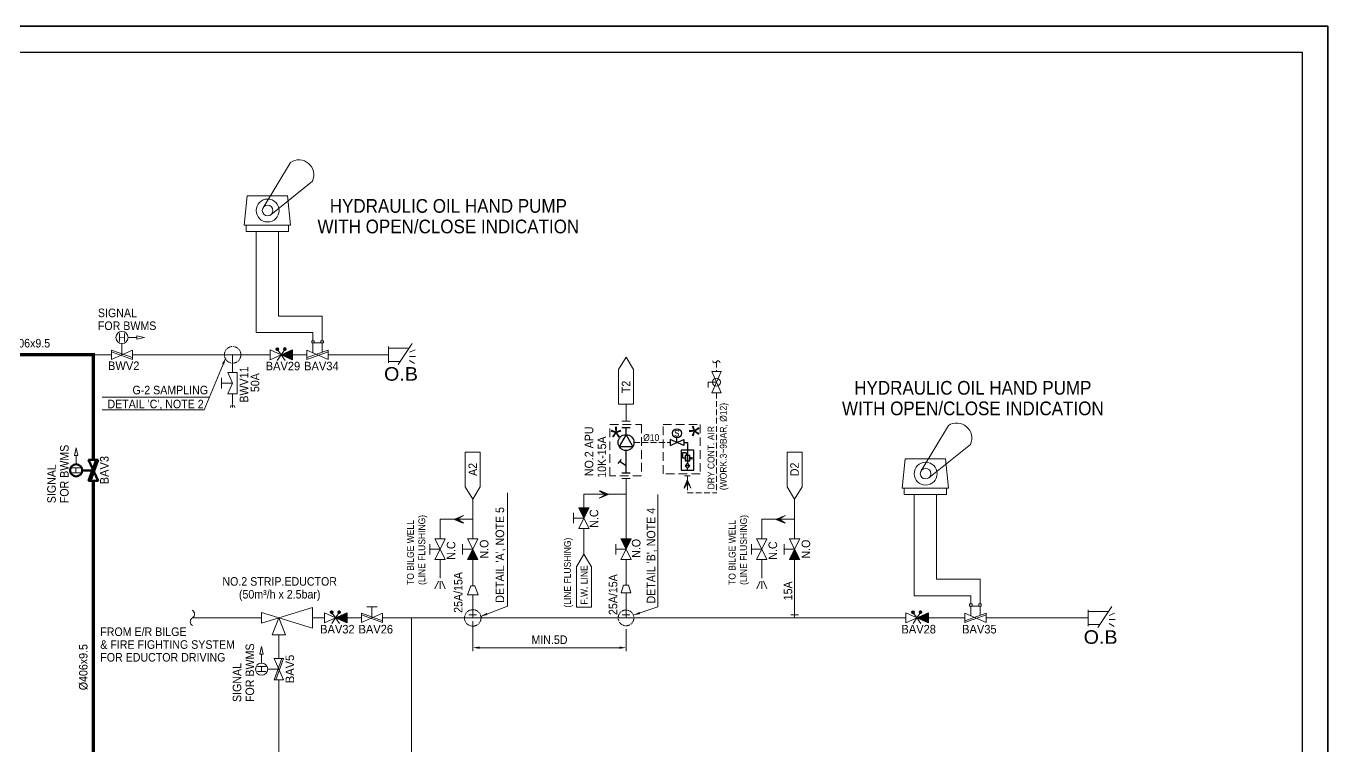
# Model space of a CAD drawing. Extents: x -553847 to 4496999, y 514150 to 878882.
# Drawn here: x 4321324 to 4359381, y 642312 to 663343 of the extents above; entities that cross this region are included whole.
import ezdxf

# ---------------------------------------------------------------- set-up
doc = ezdxf.new("R2010")
doc.units = 0
doc.header["$LTSCALE"] = 25
doc.header["$MEASUREMENT"] = 0
doc.header["$PDMODE"] = 3
doc.header["$PDSIZE"] = -7
for name, pattern in [('DASHED', [0.75, 0.5, -0.25]), ('Dashed_dotted', [9.714286, 6.857143, -1.428571, 0, -1.428571]), ('HIDDEN', [0.375, 0.25, -0.125]), ('PHANTOM', [63.5, 31.75, -6.35, 6.35, -6.35, 6.35, -6.35]), ('PHANTOM2', [31.75, 15.875, -3.175, 3.175, -3.175, 3.175, -3.175])]:
    doc.linetypes.add(name, pattern=pattern)
doc.layers.get('0').update_dxf_attribs({"linetype": 'CONTINUOUS', "lineweight": 9})
doc.layers.get('DEFPOINTS').update_dxf_attribs({"linetype": 'CONTINUOUS'})
doc.layers.add('0.1 Defpoints', color=7, linetype='CONTINUOUS', plot=False)
doc.layers.add('0.2 Dwg sheet', color=7, linetype='CONTINUOUS')
doc.layers.add('0.3 Text', color=7, linetype='CONTINUOUS')
for name, color, linetype, lineweight in [('0.4 Maker scope box', 3, 'HIDDEN', 9), ('0.5 Dim', 1, 'CONTINUOUS', 9), ('1.1 Y_Pipe', 7, 'CONTINUOUS', 13), ('1.10 Air line', 253, 'PHANTOM', 9), ('1.5 M_Equip', 4, 'CONTINUOUS', 30), ('1.7 Signal', 6, 'ZIGZAG', 9), ('1.9 Arrow', 1, 'CONTINUOUS', 9)]:
    doc.layers.add(name, color=color, linetype=linetype, lineweight=lineweight)
doc.layers.add('2.1 Valve open', color=7, linetype='CONTINUOUS', lineweight=50, true_color=0x1b21e4)
doc.layers.add('2.2 Ballast water line', color=7, linetype='CONTINUOUS', true_color=0x1b21e4)
doc.styles.add('ARIAL', font='arial.ttf')
doc.styles.get("Standard").update_dxf_attribs({"font": '', "width": 0.95, "height": 250})
doc.styles.get('Standard').set_extended_font_data('Gulim')
doc.linetypes.add('ZIGZAG', pattern='A,0.0001,-0.2,[131,ltypeshp.shx,S=0.2,R=0,X=-0.2,Y=0],-0.4,[131,ltypeshp.shx,S=0.2,R=180,X=0.2,Y=0],-0.2', length=0.8001)
doc.dimstyles.new('TC50', dxfattribs={"dimtxt": 250, "dimasz": 200, "dimexe": 100, "dimexo": 100, "dimgap": 100, "dimtad": 1, "dimtoh": 1, "dimdec": 0, "dimrnd": 0.0005, "dimzin": 9, "dimdsep": 46, "dimtxsty": 'Standard', "dimcen": -3.5, "dimclrd": 1, "dimclre": 1, "dimazin": 2, "dimtfac": 0.6, "dimtdec": 0, "dimtmove": 0, "dimatfit": 3, "dimfxl": 4, "dimtolj": 1, "dimlwd": 15, "dimlwe": 15, "dimarcsym": 0})

# ---------------------------------------------------------------- blocks, each defined once
blk = doc.blocks.new('양식 51-Q-02-08')
at = {"layer": '0.1 Defpoints'}
blk.add_lwpolyline([(-2677005, 1033560), (-2613196, 1033560), (-2613196, 988132), (-2677005, 988132)], close=True, dxfattribs=at)
at = {"layer": '0.2 Dwg sheet'}
blk.add_lwpolyline([(-2613953, 989196), (-2676245, 989196), (-2676245, 1032800), (-2613953, 1032800)], close=True, dxfattribs=at)
blk = doc.blocks.new('*D214')
at = {"layer": '0.5 Dim', "color": 1, "linetype": 'ByBlock', "lineweight": 15, "ltscale": 30, "transparency": 16777216}
for p, q in [((4334383, 645953), (4334383, 645083)), ((4338866, 645723), (4338866, 645083)), ((4334583, 645183), (4338666, 645183))]:
    blk.add_line(p, q, dxfattribs=at)
at = {"layer": '0.5 Dim', "color": 1, "linetype": 'Continuous', "ltscale": 30, "transparency": 16777216}
for points in [[(4334583, 645217), (4334583, 645150), (4334383, 645183)], [(4338666, 645217), (4338666, 645150), (4338866, 645183)]]:
    blk.add_solid(points, dxfattribs=at)
at = {"layer": 'DEFPOINTS', "color": 0, "linetype": 'Continuous', "ltscale": 30, "transparency": 16777216}
for p in [(4334383, 646053), (4338866, 645823), (4338866, 645183)]:
    blk.add_point(p, dxfattribs=at)
at = {"layer": '0.5 Dim', "color": 0, "linetype": 'Continuous', "ltscale": 30, "transparency": 16777216, "insert": (4336624, 645413), "char_height": 250, "attachment_point": 5}
blk.add_mtext('\\A1;{\\C0;MIN.5D}', dxfattribs=at)

msp = doc.modelspace()

# ---------------------------------------------------------------- hatches: boundary and pattern name
at = {"layer": '1.1 Y_Pipe'}
for points in [[(4329107.2, 653884.6), (4328781.2, 653739.9), (4329107.2, 653595.1)], [(4337631.3, 648967), (4337783.1, 649268.5), (4337480.5, 649268.5)], [(4338865.7, 648056.9), (4339017.6, 648358.4), (4338715, 648358.4)], [(4334383.3, 648056.9), (4334535.2, 647755.3), (4334232.6, 647755.3)], [(4343787.7, 648056.9), (4343939.6, 647755.3), (4343636.9, 647755.3)], [(4330697.9, 646197.3), (4330371.9, 646052.5), (4330697.9, 645907.8)], [(4347690.4, 646197.3), (4347364.4, 646052.5), (4347690.4, 645907.8)]]:
    msp.add_hatch(color=256, dxfattribs=at).paths.add_polyline_path(points)
at = {"layer": '1.5 M_Equip'}
h = msp.add_hatch(color=256, dxfattribs=at)
h.paths.add_polyline_path([(4340656.7, 650643.2), (4340665.4, 650674.3), (4340648, 650674.3)])
h.paths.add_polyline_path([(4340647.9, 650762.5), (4340665.3, 650762.5), (4340656.6, 650793.5)])
at = {"layer": '1.9 Arrow'}
h = msp.add_hatch(dxfattribs=at)
h.set_pattern_fill('ANSI31', color=256, scale=0.356064, angle=90, style=0)
h.set_pattern_definition([(45, (4016764.481565, 405602.92546), (0.031471872735, -0.031471872735), [])])
h.paths.add_polyline_path([(4340559, 649838.1), (4340659.7, 650004.2), (4340760.5, 649838.1), (4340659.7, 650079.7)])
h = msp.add_hatch(dxfattribs=at)
h.set_pattern_fill('ANSI31', color=256, scale=0.382453, style=0)
h.set_pattern_definition([(315, (4071855.721377, 991529.58965), (-0.033804374581, -0.033804374581), [])])
h.paths.add_polyline_path([(4338081.5, 649550.4), (4338260.2, 649658.1), (4338082.1, 649766.9), (4338341.3, 649657.9)])
h = msp.add_hatch(dxfattribs=at)
h.set_pattern_fill('ANSI31', color=256, scale=0.382453, angle=360, style=0)
h.set_pattern_definition([(315, (4061082.989324, 982384.761506), (-0.033804374581, -0.033804374581), [])])
h.paths.add_polyline_path([(4334108.9, 649041.5), (4333930.2, 648933.8), (4334108.3, 648825), (4333849.1, 648934)])
h = msp.add_hatch(dxfattribs=at)
h.set_pattern_fill('ANSI31', color=256, scale=0.382453, angle=360, style=0)
h.set_pattern_definition([(315, (4070487.35597, 982384.761506), (-0.033804374581, -0.033804374581), [])])
h.paths.add_polyline_path([(4343513.3, 649041.5), (4343334.6, 648933.8), (4343512.6, 648825), (4343253.5, 648934)])

# ---------------------------------------------------------------- linework, layer by layer
at = {"layer": '0.1 Defpoints', "color": 4, "linetype": 'ByBlock'}
msp.add_lwpolyline([(4295572.2, 617914.9), (4359381.2, 617914.9), (4359381.2, 663342.8), (4295572.2, 663342.8)], close=True, dxfattribs=at)
at = {"layer": '0.3 Text', "linetype": 'Continuous', "ltscale": 30}
for p, q in [((4329107.2, 653884.6), (4329107.2, 653595.1)), ((4330697.9, 646197.3), (4330697.9, 645907.8)), ((4347690.4, 646197.3), (4347690.4, 645907.8))]:
    msp.add_line(p, q, dxfattribs=at)
at = {"layer": '0.4 Maker scope box', "linetype": 'DASHED', "lineweight": 15, "ltscale": 20}
msp.add_lwpolyline([(4338387.7, 651703.3), (4339310.8, 651703.3), (4339310.8, 650207.7), (4338387.7, 650207.7)], close=True, dxfattribs=at)
at = {"layer": '0.4 Maker scope box', "linetype": 'DASHED', "lineweight": 15, "ltscale": 20, "elevation": -934.9}
msp.add_lwpolyline([(4339944.9, 651700), (4341024.9, 651700), (4341024.9, 650265), (4339944.9, 650265)], close=True, dxfattribs=at)
at = {"layer": '0.5 Dim', "color": 1}
msp.add_line((4326681.4, 652498.6), (4323552.4, 652498.6), dxfattribs=at)
at = {"layer": '0.5 Dim', "color": 1, "linetype": 'PHANTOM2', "lineweight": 9, "ltscale": 0.3}
msp.add_circle((4327362.3, 653738), 241.6, dxfattribs=at)
at = {"layer": '0.5 Dim', "linetype": 'PHANTOM2', "lineweight": 9, "ltscale": 0.3}
for centre, radius in [((4334383.2, 646052.5), 241.6), ((4338862.6, 646052.5), 229.6)]:
    msp.add_circle(centre, radius, dxfattribs=at)
at = {"layer": '1.1 Y_Pipe', "linetype": 'Continuous', "ltscale": 30}
for p, q in [((4329054.2, 659360.6), (4328252.5, 658033.6)), ((4329694.4, 658809.5), (4328482.4, 657832.7)), ((4327702.7, 657526), (4327790.4, 658385.2)), ((4327790.4, 658385.2), (4328963.8, 658385.2)), ((4329051.6, 657526), (4328963.8, 658385.2)), ((4329051.6, 657526), (4327702.7, 657526)), ((4327754.8, 657526), (4327754.8, 657341.3)), ((4327754.8, 657341.3), (4328999.7, 657341.3)), ((4328049.4, 654387.4), (4328049.4, 657341.3)), ((4328707.2, 654867.5), (4328707.2, 657343.1)), ((4329000.1, 657526), (4329000.1, 657341.3)), ((4329978.6, 654867.5), (4328707.2, 654867.5)), ((4329978.6, 654147.5), (4329978.6, 654867.5)), ((4329708.7, 654387.4), (4328049.4, 654387.4)), ((4329708.7, 654147.5), (4329708.7, 654387.4)), ((4329708.7, 653800.8), (4329708.7, 654084.9)), ((4329943, 654084.9), (4329744.3, 654084.9)), ((4329978.6, 653814), (4329978.6, 654084.9)), ((4348288.1, 651673.3), (4347486.3, 650346.2)), ((4348928.3, 651122.1), (4347716.3, 650145.3)), ((4346936.5, 649838.6), (4347024.3, 650697.8)), ((4347024.3, 650697.8), (4348197.7, 650697.8)), ((4348285.5, 649838.6), (4348197.7, 650697.8)), ((4348285.5, 649838.6), (4346936.5, 649838.6)), ((4346988.7, 649838.6), (4346988.7, 649653.9)), ((4346988.7, 649653.9), (4348233.6, 649653.9)), ((4347283.3, 646700), (4347283.3, 649653.9)), ((4347941.1, 647180.1), (4347941.1, 649655.7)), ((4348234, 649838.6), (4348234, 649653.9)), ((4337480.5, 649268.5), (4337782, 649268.5)), ((4338715, 648358.4), (4339016.5, 648358.4)), ((4334232.6, 647755.3), (4334534.1, 647755.3)), ((4343636.9, 647755.3), (4343938.5, 647755.3)), ((4349212.5, 647180.1), (4347941.1, 647180.1)), ((4349212.5, 646460.1), (4349212.5, 647180.1)), ((4348942.6, 646700), (4347283.3, 646700)), ((4348942.6, 646460.1), (4348942.6, 646700)), ((4328209.1, 645897.2), (4329693.5, 646354.1)), ((4329693.5, 645751), (4329693.5, 646354.1)), ((4348942.6, 646113.4), (4348942.6, 646397.5)), ((4349176.9, 646397.5), (4348978.2, 646397.5)), ((4349212.5, 646126.6), (4349212.5, 646397.5)), ((4329693.5, 645751), (4328209.1, 646207.9)), ((4328209.1, 645897.2), (4328209.1, 646207.9)), ((4328713.8, 646052.5), (4328520.8, 645556.8)), ((4328906.8, 645556.8), (4328713.8, 646052.5)), ((4328906.8, 645556.8), (4328520.8, 645556.8)), ((4328713.8, 645556.8), (4328713.8, 644865.7))]:
    msp.add_line(p, q, dxfattribs=at)
at = {"layer": '1.1 Y_Pipe'}
for p, q in [((4323818.8, 653602.4), (4323818.8, 653877.4)), ((4324438.2, 653877.4), (4323818.8, 653602.4)), ((4323818.8, 653877.4), (4324438.2, 653655.5)), ((4324128.5, 653739.9), (4324128.5, 654066.1)), ((4324438.2, 653602.4), (4324438.2, 653877.4)), ((4328455.2, 653595.1), (4328455.2, 653884.6)), ((4328455.2, 653884.6), (4329107.2, 653595.1)), ((4329107.2, 653884.6), (4328455.2, 653595.1)), ((4328670, 653945.2), (4328626.8, 653900.3)), ((4328685.7, 653941.5), (4328631.1, 653884.8)), ((4328697.3, 653933.5), (4328639.4, 653873.4)), ((4328705.7, 653922.2), (4328651.1, 653865.5)), ((4328710, 653906.7), (4328666.8, 653861.8)), ((4328781.2, 653739.9), (4328692.1, 653869.1)), ((4328781.2, 653739.9), (4328870.3, 653869.1)), ((4328889.3, 653948.8), (4328846, 653903.9)), ((4328905, 653945.1), (4328850.4, 653888.4)), ((4328916.6, 653937.2), (4328858.7, 653877)), ((4328925, 653925.8), (4328870.3, 653869.1)), ((4328929.3, 653910.3), (4328886, 653865.4)), ((4329536.1, 653602.4), (4329536.1, 653877.4)), ((4329536.1, 653877.4), (4330155.5, 653602.4)), ((4330155.5, 653877.4), (4329536.1, 653655.5)), ((4330155.5, 653602.4), (4330155.5, 653877.4)), ((4331918.8, 653979), (4331918.8, 653500.8)), ((4332520.9, 653931.3), (4331918.8, 653931.3)), ((4332614.7, 654072), (4332205.1, 653457.5)), ((4332530.6, 653811.9), (4332693.9, 653883.3)), ((4323818.8, 653827.9), (4324438.2, 653602.4)), ((4327362.3, 653217.7), (4327362.3, 653738)), ((4328781.2, 653739.9), (4328668.4, 653576.3)), ((4328781.2, 653739.9), (4328894, 653576.3)), ((4330155.5, 653827.9), (4329536.1, 653602.4)), ((4331918.8, 653546.8), (4332264.6, 653546.8)), ((4332530.6, 653692.3), (4332709.9, 653692.3)), ((4332530.6, 653572.8), (4332683.7, 653485.5)), ((4338862.7, 653669.5), (4338642.9, 653305.2)), ((4338862.7, 653669.5), (4339082.6, 653305.2)), ((4327224.8, 653217.7), (4327362.3, 652908)), ((4327224.8, 653217.7), (4327499.8, 653217.7)), ((4327499.8, 653217.7), (4327499.8, 652598.3)), ((4338642.9, 652294.9), (4338642.9, 653305.2)), ((4339082.6, 652294.9), (4339082.6, 653305.2)), ((4327036.1, 653062.9), (4327036.1, 652753.2)), ((4327362.3, 652908), (4327036.1, 652908)), ((4327224.8, 652598.3), (4327362.3, 652908)), ((4327499.8, 652598.3), (4327224.8, 652598.3)), ((4327362.3, 652287.6), (4327362.3, 652598.3)), ((4327324.6, 652268.2), (4327299.8, 652200.7)), ((4327362.3, 652268.6), (4327362.3, 652200)), ((4327400, 652268.2), (4327424.8, 652200.7)), ((4339082.6, 652294.9), (4338642.9, 652294.9)), ((4338862.7, 651804.3), (4338862.7, 652294.9)), ((4338982.9, 651804.3), (4338742.6, 651804.3)), ((4334163.5, 650895.6), (4334163.5, 649885.3)), ((4334163.5, 650895.6), (4334603.2, 650895.6)), ((4334603.2, 650895.6), (4334603.2, 649885.3)), ((4343567.9, 650895.6), (4343567.9, 649885.3)), ((4343567.9, 650895.6), (4344007.5, 650895.6)), ((4344007.5, 650895.6), (4344007.5, 649885.3)), ((4323429.2, 650673.5), (4323154.2, 650673.5)), ((4323154.2, 650673.5), (4323429.2, 650054.1)), ((4323154.2, 650054.1), (4323376.1, 650673.5)), ((4323203.7, 650054.1), (4323429.2, 650673.5)), ((4323291.7, 650363.8), (4322965.5, 650363.8)), ((4323429.2, 650054.1), (4323154.2, 650054.1)), ((4338982.8, 650128.4), (4338742.4, 650128.4)), ((4338866.1, 648358.4), (4338862.6, 650128.4)), ((4334383.4, 649521), (4334163.5, 649885.3)), ((4334383.4, 649521), (4334603.2, 649885.3)), ((4338864.2, 649669.9), (4337631.3, 649669.9)), ((4337631.3, 649669.9), (4337631.3, 648967)), ((4343787.7, 649521), (4343567.9, 649885.3)), ((4343787.7, 649521), (4344007.5, 649885.3)), ((4334383.4, 648358.4), (4334383.4, 649521)), ((4337782, 649268.5), (4337480.5, 649268.5)), ((4337480.5, 649268.5), (4337631.3, 648967)), ((4337631.3, 648967), (4337782, 649268.5)), ((4343787.7, 648358.4), (4343787.7, 649521)), ((4334383.4, 648934.8), (4333426.7, 648934.8)), ((4333426.7, 648934.8), (4333426.7, 648358.4)), ((4337329.7, 649117.7), (4337329.7, 648816.2)), ((4337631.3, 648967), (4337329.7, 648967)), ((4337631.3, 648967), (4337480.5, 648665.4)), ((4337631.3, 648967), (4337782, 648665.4)), ((4343787.7, 648934.8), (4342831, 648934.8)), ((4342831, 648934.8), (4342831, 648358.4)), ((4337480.5, 648665.4), (4337782, 648665.4)), ((4337631.3, 648665.4), (4337631.3, 647913.3)), ((4333125.2, 647906.1), (4333125.2, 648207.7)), ((4333275.9, 648358.4), (4333577.5, 648358.4)), ((4333426.7, 648056.9), (4333275.9, 648358.4)), ((4333426.7, 648056.9), (4333577.5, 648358.4)), ((4334081.8, 647906.1), (4334081.8, 648207.7)), ((4334232.6, 648358.4), (4334534.1, 648358.4)), ((4334383.3, 648056.9), (4334232.6, 648358.4)), ((4334383.4, 648056.9), (4334534.1, 648358.4)), ((4338564.2, 648207.7), (4338564.2, 647906.1)), ((4339016.5, 648358.4), (4338715, 648358.4)), ((4338715, 648358.4), (4338865.8, 648056.9)), ((4338865.8, 648056.9), (4339016.5, 648358.4)), ((4342529.5, 647906.1), (4342529.5, 648207.7)), ((4342680.3, 648358.4), (4342981.8, 648358.4)), ((4342831, 648056.9), (4342680.3, 648358.4)), ((4342831.1, 648056.9), (4342981.8, 648358.4)), ((4343486.2, 647906.1), (4343486.2, 648207.7)), ((4343636.9, 648358.4), (4343938.5, 648358.4)), ((4343787.7, 648056.9), (4343636.9, 648358.4)), ((4343787.7, 648056.9), (4343938.5, 648358.4)), ((4333426.7, 648056.9), (4333125.2, 648056.9)), ((4333275.9, 647755.3), (4333426.7, 648056.9)), ((4333577.5, 647755.3), (4333275.9, 647755.3)), ((4333426.7, 648056.9), (4333577.5, 647755.3)), ((4333426.7, 647755.3), (4333426.7, 647211.2)), ((4334383.4, 648056.9), (4334081.8, 648056.9)), ((4334232.6, 647755.3), (4334383.4, 648056.9)), ((4334534.1, 647755.3), (4334232.6, 647755.3)), ((4334383.4, 647755.3), (4334383.3, 646987.5)), ((4334383.4, 648056.9), (4334534.1, 647755.3)), ((4337631.3, 647913.3), (4337411.4, 647549)), ((4337631.3, 647913.3), (4337851.1, 647549)), ((4338865.8, 648056.9), (4338564.2, 648056.9)), ((4338865.7, 648056.9), (4338715, 647755.3)), ((4338715, 647755.3), (4339016.5, 647755.3)), ((4338865.8, 648056.9), (4339016.5, 647755.3)), ((4338865.8, 647755.3), (4338865.8, 647010.8)), ((4342831.1, 648056.9), (4342529.5, 648056.9)), ((4342680.3, 647755.3), (4342831, 648056.9)), ((4342981.8, 647755.3), (4342680.3, 647755.3)), ((4342831, 648056.9), (4342981.8, 647755.3)), ((4342831, 647755.3), (4342831, 647211.2)), ((4343787.7, 648056.9), (4343486.2, 648056.9)), ((4343636.9, 647755.3), (4343787.7, 648056.9)), ((4343938.5, 647755.3), (4343636.9, 647755.3)), ((4343787.7, 647755.3), (4343787.6, 646052.5)), ((4343787.7, 648056.9), (4343938.5, 647755.3)), ((4337411.4, 646370.7), (4337411.4, 647549)), ((4337851.1, 646370.7), (4337851.1, 647549)), ((4333375.9, 647123.3), (4333276.9, 646901.2)), ((4333426.7, 647123.3), (4333426.7, 646901.2)), ((4333477.4, 647123.3), (4333576.4, 646901.2)), ((4334328, 646987.5), (4334230.5, 646727.5)), ((4334383.2, 646987.5), (4334328, 646987.5)), ((4334383.2, 646987.5), (4334438.5, 646987.5)), ((4334438.5, 646987.5), (4334536, 646727.5)), ((4338792, 647010.8), (4338723.8, 646789.4)), ((4338792, 647010.8), (4338939.5, 647010.8)), ((4338939.5, 647010.8), (4339007.7, 646789.4)), ((4342780.3, 647123.3), (4342681.3, 646901.2)), ((4342831, 647123.3), (4342831, 646901.2)), ((4342881.8, 647123.3), (4342980.8, 646901.2)), ((4334230.5, 646727.5), (4334536, 646727.5)), ((4334383.3, 646727.5), (4334383.2, 646052.5)), ((4338723.8, 646789.4), (4339007.7, 646789.4)), ((4338865.8, 646789.4), (4338865.8, 646052.5)), ((4330260.7, 646257.8), (4330217.4, 646212.9)), ((4330276.3, 646254.1), (4330221.7, 646197.4)), ((4330288, 646246.2), (4330230.1, 646186)), ((4330296.3, 646234.8), (4330241.7, 646178.1)), ((4330300.7, 646219.3), (4330257.4, 646174.4)), ((4330479.9, 646261.4), (4330436.7, 646216.5)), ((4330495.6, 646257.7), (4330441, 646201)), ((4330507.3, 646249.8), (4330449.3, 646189.6)), ((4330515.6, 646238.4), (4330461, 646181.7)), ((4330519.9, 646222.9), (4330476.7, 646178)), ((4331281.6, 646378.7), (4331591.3, 646378.7)), ((4331436.4, 646052.5), (4331436.4, 646378.7)), ((4337851.1, 646370.7), (4337411.4, 646370.7)), ((4347253.2, 646257.8), (4347210, 646212.9)), ((4347268.9, 646254.1), (4347214.3, 646197.4)), ((4347280.6, 646246.2), (4347222.6, 646186)), ((4347288.9, 646234.8), (4347234.3, 646178.1)), ((4347293.2, 646219.3), (4347250, 646174.4)), ((4347472.5, 646261.4), (4347429.3, 646216.5)), ((4347488.2, 646257.7), (4347433.6, 646201)), ((4347499.8, 646249.8), (4347441.9, 646189.6)), ((4347508.2, 646238.4), (4347453.6, 646181.7)), ((4347512.5, 646222.9), (4347469.2, 646178)), ((4352369.9, 646291.6), (4352369.9, 645813.4)), ((4352972.1, 646243.9), (4352369.9, 646243.9)), ((4353065.9, 646384.6), (4352656.2, 645770.1)), ((4330045.8, 645907.8), (4330045.8, 646197.3)), ((4330045.8, 646197.3), (4330697.9, 645907.8)), ((4330697.9, 646197.3), (4330045.8, 645907.8)), ((4330371.9, 646052.5), (4330259, 645888.9)), ((4330371.9, 646052.5), (4330282.7, 646181.7)), ((4330371.9, 646052.5), (4330461, 646181.7)), ((4330371.9, 646052.5), (4330484.7, 645888.9)), ((4331126.7, 645915), (4331126.7, 646190)), ((4331746.1, 646190), (4331126.7, 645915)), ((4331126.7, 646190), (4331746.1, 645968.1)), ((4331126.7, 646140.5), (4331746.1, 645915)), ((4331746.1, 645915), (4331746.1, 646190)), ((4334270.7, 646138.5), (4334495.7, 646138.5)), ((4338750.1, 646139.1), (4338975.1, 646139.1)), ((4343675.1, 646138.5), (4343900.1, 646138.5)), ((4347038.4, 645907.8), (4347038.4, 646197.3)), ((4347038.4, 646197.3), (4347690.4, 645907.8)), ((4347690.4, 646197.3), (4347038.4, 645907.8)), ((4347364.4, 646052.5), (4347251.6, 645888.9)), ((4347364.4, 646052.5), (4347275.3, 646181.7)), ((4347364.4, 646052.5), (4347453.6, 646181.7)), ((4347364.4, 646052.5), (4347477.3, 645888.9)), ((4348770, 645915), (4348770, 646190)), ((4348770, 646190), (4349389.4, 645915)), ((4349389.4, 646190), (4348770, 645968.1)), ((4349389.4, 646140.5), (4348770, 645915)), ((4349389.4, 645915), (4349389.4, 646190)), ((4352369.9, 645859.5), (4352715.8, 645859.5)), ((4352981.7, 646124.5), (4353145, 646195.9)), ((4352981.7, 646004.9), (4353161, 646004.9)), ((4352981.7, 645885.4), (4353134.8, 645798.1)), ((4328851.3, 644865.7), (4328576.3, 644865.7)), ((4328576.3, 644865.7), (4328851.3, 644246.3)), ((4328576.3, 644246.3), (4328798.2, 644865.7)), ((4328625.8, 644246.3), (4328851.3, 644865.7)), ((4328713.8, 644556), (4328387.6, 644556)), ((4328851.3, 644246.3), (4328576.3, 644246.3))]:
    msp.add_line(p, q, dxfattribs=at)
at = {"layer": '1.1 Y_Pipe', "linetype": 'Continuous', "ltscale": 100}
for p, q in [((4319925, 653739.9), (4323818.8, 653739.9)), ((4323291.7, 650673.5), (4323291.7, 653739.9)), ((4324438.2, 653739.9), (4328455.2, 653739.9)), ((4329536.1, 653739.9), (4329107.2, 653739.9)), ((4330155.5, 653739.9), (4331918.8, 653739.9)), ((4323291.7, 650054.1), (4323291.7, 643244.3)), ((4328209.1, 646052.5), (4326186.6, 646052.5)), ((4329693.5, 646052.5), (4330045.8, 646052.5)), ((4331126.7, 646052.5), (4330697.9, 646052.5)), ((4331746.1, 646052.5), (4334383.2, 646052.5)), ((4332593.8, 641732.7), (4332593.8, 646052.5)), ((4334383.2, 646052.5), (4345387.7, 646052.5)), ((4345387.7, 646052.5), (4347038.4, 646052.5)), ((4347690.4, 646052.5), (4348770, 646052.5)), ((4349389.4, 646052.5), (4352369.9, 646052.5)), ((4328713.8, 644246.3), (4328713.8, 641468.6)), ((4323291.7, 643244.3), (4323291.7, 641732.7))]:
    msp.add_line(p, q, dxfattribs=at)
at = {"layer": '1.1 Y_Pipe', "linetype": 'Continuous', "ltscale": 30}
for points in [[(4329744.3, 654147.5), (4329744.3, 654084.9), (4329673.1, 654084.9), (4329673.1, 654147.5)], [(4330014.2, 654147.5), (4330014.2, 654084.9), (4329943, 654084.9), (4329943, 654147.5)], [(4348978.2, 646460.1), (4348978.2, 646397.5), (4348907, 646397.5), (4348907, 646460.1)], [(4349248.1, 646460.1), (4349248.1, 646397.5), (4349176.9, 646397.5), (4349176.9, 646460.1)]]:
    msp.add_lwpolyline(points, close=True, dxfattribs=at)
for centre, radius in [((4328385.1, 657953.4), 334.5), ((4328385.1, 657953.4), 155), ((4324128.5, 654243.7), 177.6), ((4322787.9, 650363.8), 177.6), ((4347619, 650266), 334.5), ((4347619, 650266), 155), ((4328209.9, 644556), 177.6)]:
    msp.add_circle(centre, radius, dxfattribs=at)
at = {"layer": '1.1 Y_Pipe'}
for centre in [(4328668.4, 653903.5), (4328887.7, 653907.1), (4330259, 646216.1), (4330478.3, 646219.7), (4347251.6, 646216.1), (4347470.9, 646219.7)]:
    msp.add_circle(centre, 41.7, dxfattribs=at)
at = {"layer": '1.1 Y_Pipe', "linetype": 'Continuous', "ltscale": 30}
for centre, radius, start, end in [((4329295.6, 658993.7), 439.3, 335.20444, 123.34125), ((4348529.5, 651306.3), 439.3, 335.20444, 123.34125), ((4326122.4, 646162.6), 127.4, 300.24455, 62.94375), ((4326250.7, 645942.4), 127.4, 120.24455, 242.94375)]:
    msp.add_arc(centre, radius, start, end, dxfattribs=at)
at = {"layer": '1.10 Air line', "linetype": 'Dashed_dotted'}
for p, q in [((4341503.8, 653534.8), (4341503.8, 653249.7)), ((4341503.8, 652630.3), (4341503.8, 649706.8)), ((4339094.7, 651175.4), (4340151, 651175.4)), ((4340568.1, 650199.4), (4340745.1, 650199.4)), ((4340656.6, 650199.4), (4340656.6, 649706.8)), ((4340656.6, 649706.8), (4341503.8, 649706.8))]:
    msp.add_line(p, q, dxfattribs=at)
at = {"layer": '1.10 Air line', "linetype": 'ByBlock', "ltscale": 0.3}
for p, q in [((4341366.3, 653249.7), (4341641.3, 653249.7)), ((4341641.3, 653249.7), (4341366.3, 652630.3)), ((4341641.3, 652630.3), (4341366.3, 653249.7)), ((4341503.8, 652940), (4341258.7, 652940)), ((4341258.7, 652785.1), (4341258.7, 652940)), ((4341641.3, 652630.3), (4341366.3, 652630.3))]:
    msp.add_line(p, q, dxfattribs=at)
msp.add_circle((4341503.8, 652940), 115.4, dxfattribs=at)
for centre, start, end in [((4341454.3, 653563.4), 180, 330), ((4341553.4, 653506.2), 0, 150)]:
    msp.add_arc(centre, 57.2, start, end, dxfattribs=at)
at = {"layer": '1.5 M_Equip', "color": 4}
for p, q in [((4338982.9, 651604.1), (4338742.6, 651604.1)), ((4338862.7, 651407.4), (4338862.7, 651604.1)), ((4338862.7, 650290.6), (4338862.9, 650943.4)), ((4338722.3, 650678.9), (4338622.4, 650561.6)), ((4338862.7, 650496), (4338670.2, 650621.6)), ((4338742.5, 650290.6), (4338982.9, 650290.5))]:
    msp.add_line(p, q, dxfattribs=at)
at = {"layer": '1.5 M_Equip'}
for p, q in [((4340151, 651263.9), (4340151, 651086.9)), ((4340549.7, 651086.8), (4340151, 651263.9)), ((4340151, 651086.9), (4340549.8, 651263.8)), ((4340350.4, 651175.3), (4340350.4, 651314.9)), ((4340549.8, 651263.8), (4340549.7, 651086.8)), ((4340549.7, 651175.3), (4340656.7, 651175.3)), ((4340656.7, 651175.3), (4340656.5, 650949.1)), ((4340526.3, 650885.4), (4340602.9, 650885.5)), ((4340526.4, 650718.3), (4340526.3, 650885.4)), ((4340602.9, 650885.5), (4340656.6, 650793.5)), ((4340656.6, 650793.5), (4340647.9, 650762.5)), ((4340656.5, 650949.1), (4340656.8, 650568.5)), ((4340665.3, 650762.5), (4340656.6, 650793.5)), ((4340656.7, 650643.2), (4340656.6, 650793.5)), ((4340587.7, 650718.3), (4340526.4, 650718.3)), ((4340621.8, 650463.2), (4340621.7, 650533.4)), ((4340727.1, 650498.4), (4340621.7, 650498.3)), ((4340665.3, 650762.5), (4340647.9, 650762.5)), ((4340656.7, 650643.2), (4340648, 650674.3)), ((4340665.4, 650674.3), (4340648, 650674.3)), ((4340665.4, 650674.3), (4340656.7, 650643.2)), ((4340656.9, 650365.2), (4340656.9, 650428.1)), ((4340725.6, 650718.4), (4340749.7, 650692)), ((4340749.7, 650692), (4340764.7, 650747.3)), ((4340764.7, 650747.3), (4340786.5, 650692)), ((4340786.5, 650692), (4340809.9, 650748.2))]:
    msp.add_line(p, q, dxfattribs=at)
at = {"layer": '1.5 M_Equip', "color": 4}
msp.add_lwpolyline([(4338862.7, 651407.4), (4338661.8, 651059.4), (4339063.6, 651059.4)], close=True, dxfattribs=at)
at = {"layer": '1.5 M_Equip', "elevation": 0}
for points in [[(4340470.7, 650949.1), (4340470.6, 650365.2), (4340842.6, 650365.2), (4340842.6, 650949.1)], [(4340725.7, 650643.3), (4340725.6, 650793.6), (4340587.6, 650793.5), (4340587.8, 650643.2)], [(4340656.9, 650428.1), (4340727.1, 650498.4), (4340656.8, 650568.5), (4340586.6, 650498.3)]]:
    msp.add_lwpolyline(points, close=True, dxfattribs=at)
at = {"layer": '1.5 M_Equip'}
msp.add_circle((4340350.4, 651446.5), 131.6, dxfattribs=at)
at = {"layer": '1.5 M_Equip', "color": 4}
msp.add_circle((4338862.7, 651175.4), 232, dxfattribs=at)
at = {"layer": '1.7 Signal', "linetype": 'ZIGZAG', "ltscale": 10}
for p, q in [((4324306.1, 654243.7), (4324562.4, 654243.7)), ((4322787.9, 650541.4), (4322787.9, 650797.7)), ((4328209.9, 644733.6), (4328209.9, 644989.9))]:
    msp.add_line(p, q, dxfattribs=at)
at = {"layer": '1.9 Arrow'}
for p, q in [((4324562.4, 654293.8), (4324562.4, 654193.6)), ((4324789.4, 654243.7), (4324562.4, 654293.8)), ((4324562.4, 654193.6), (4324789.4, 654243.7)), ((4322787.9, 651024.7), (4322737.8, 650797.7)), ((4322737.8, 650797.7), (4322837.9, 650797.7)), ((4322837.9, 650797.7), (4322787.9, 651024.7)), ((4328209.9, 645216.9), (4328159.9, 644989.9)), ((4328260, 644989.9), (4328209.9, 645216.9)), ((4328159.9, 644989.9), (4328260, 644989.9))]:
    msp.add_line(p, q, dxfattribs=at)
at = {"layer": '2.1 Valve open'}
for p, q in [((4323429.2, 650673.5), (4323154.2, 650673.5)), ((4323154.2, 650673.5), (4323429.2, 650054.1)), ((4323154.2, 650054.1), (4323376.1, 650673.5)), ((4323203.7, 650054.1), (4323429.2, 650673.5)), ((4323291.7, 650363.8), (4322965.5, 650363.8)), ((4323429.2, 650054.1), (4323154.2, 650054.1))]:
    msp.add_line(p, q, dxfattribs=at)
msp.add_circle((4322787.9, 650363.8), 177.6, dxfattribs=at)
at = {"layer": '2.2 Ballast water line', "color": 41, "linetype": 'Continuous', "lineweight": -3, "ltscale": 100, "true_color": 0xf4ee51, "const_width": 100}
for points in [[(4323291.7, 650673.5), (4323291.7, 653739.9), (4319925, 653739.9)], [(4323291.7, 641732.7), (4323291.7, 650054.1)]]:
    msp.add_lwpolyline(points, dxfattribs=at)

# ---------------------------------------------------------------- block references
at = {"color": 217, "linetype": 'Continuous', "true_color": 0x93278f}
msp.add_blockref('양식 51-Q-02-08', (6972577.2, -370217.2), dxfattribs=at)

# ---------------------------------------------------------------- texts
at = {"layer": '0.3 Text'}
for s, height, width, p in [('Ø406x9.5', 250, 0.95, (4320681.5, 653952.9)), ('BWV2', 250, 0.99, (4323719.8, 653293.6)), ('BAV29', 250, 0.99, (4328329.7, 653285.7)), ('BAV34', 250, 0.99, (4329452.9, 653285.7)), ('O.B', 396, 1.109649, (4331789.4, 652982.8)), ('Ø10', 200, 0.95, (4339365.1, 651220.3, -934.9)), ('BAV32', 250, 0.99, (4329920.4, 645598.4)), ('BAV26', 250, 0.99, (4331043.5, 645598.4)), ('BAV28', 250, 0.99, (4346913, 645598.4)), ('BAV35', 250, 0.99, (4348686.8, 645598.4)), ('O.B', 396, 1.109649, (4352240.6, 645295.4))]:
    msp.add_text(s, height=height, dxfattribs=dict(at, width=width)).set_placement(p)
for s, height, rotation, width, p in [('BWV11', 250, 90, 0.95, (4327818.8, 652342)), ('50A', 250, 90, 0.95, (4328142, 652648.9)), ('s', 248.9, 0.00724, 0.95, (4340272.7, 651351.6)), ('BAV3', 250, 90, 0.99, (4323738, 649955.1)), ('N.C', 250, 90, 0.95, (4338050.7, 648687)), ('N.C', 250, 90, 0.95, (4333873.5, 647752.7)), ('N.C', 250, 90, 0.95, (4343277.8, 647752.7)), ('25A/15A', 250, 90, 0.95, (4334081, 646200.6)), ('15A', 250, 90, 0.95, (4343719.7, 646566.2)), ('Ø406x9.5', 250, 90, 0.95, (4323120.2, 643941.1)), ('BAV5', 250, 90, 0.99, (4329160, 644147.3))]:
    msp.add_text(s, height=height, rotation=rotation, dxfattribs=dict(at, width=width)).set_placement(p)
at = {"layer": '0.3 Text', "linetype": 'Continuous', "width": 0.95}
for s, height, p in [('(WORK.3~9BAR, Ø12)', 200, (4341804.9, 649785.4)), ('NO.2 APU', 250, (4337905.3, 650195.2)), ('DRY CONT. AIR ', 200, (4341448.4, 649807.2)), ('10K-15A', 250, (4338280.8, 650145.4)), ('25A/15A', 250, (4338607.9, 646136.2))]:
    msp.add_text(s, height=height, rotation=90, dxfattribs=at).set_placement(p)
at = {"layer": '0.3 Text', "char_height": 400, "attachment_point": 5, "line_spacing_factor": 0.9}
for insert in [(4333668.8, 657784.9, 0), (4349000.2, 652471.7, 0)]:
    msp.add_mtext_dynamic_manual_height_columns('\\pxqc;HYDRAULIC OIL HAND PUMP \\PWITH OPEN/CLOSE INDICATION', width=8519.21, gutter_width=1000, heights=[0], dxfattribs=dict(at, insert=insert))
at = {"layer": '0.3 Text', "color": 3, "insert": (4324969.3, 654773.9), "char_height": 250, "width": 3089.316, "attachment_point": 5, "line_spacing_factor": 0.9}
msp.add_mtext('\\pxql;SIGNAL\\PFOR BWMS', dxfattribs=at)
at = {"layer": '0.3 Text', "char_height": 250, "attachment_point": 3}
for s, insert in [('G-2 SAMPLING', (4326644.8, 652834.2)), ("DETAIL 'C', NOTE 2", (4326515.2, 652426.3))]:
    msp.add_mtext(s, dxfattribs=dict(at, insert=insert))
at = {"layer": '0.3 Text', "rotation": 90}
for s, insert, char_height, width, attachment_point in [('\\pxqc;T2', (4338862.7, 652800.1), 250, 1009.722, 5), ('\\pxqc;A2', (4334383.4, 650390.5), 250, 1009.722, 5), ('\\pxqc;D2', (4343787.7, 650390.5), 250, 1009.722, 5), ('\\pxql;(LINE FLUSHING)', (4337051.5, 646353.2), 200, 3714.7, 1), ('\\pxqc;F.W. LINE', (4337536.3, 645158.8), 200, 3714.7, 1)]:
    msp.add_mtext(s, dxfattribs=dict(at, insert=insert, char_height=char_height, width=width, attachment_point=attachment_point))
at = {"layer": '0.3 Text', "color": 3, "char_height": 250, "width": 3089.316, "attachment_point": 5, "rotation": 90, "line_spacing_factor": 0.9}
for insert in [(4322257.7, 650948.2), (4327679.7, 645140.4)]:
    msp.add_mtext('\\pxql;SIGNAL\\PFOR BWMS', dxfattribs=dict(at, insert=insert))
at = {"layer": '0.3 Text', "char_height": 250, "attachment_point": 1, "rotation": 90}
for s, insert in [("DETAIL 'A', NOTE 5", (4335048.7, 646496.8)), ('N.O', (4334590.5, 647787.1)), ('N.O', (4339034.1, 647808.5)), ('N.O', (4343994.8, 647787.1))]:
    msp.add_mtext(s, dxfattribs=dict(at, insert=insert))
at = {"layer": '0.3 Text', "char_height": 200, "attachment_point": 1, "rotation": 90}
for insert in [(4332459.7, 647016.8), (4341864.1, 647016.8)]:
    msp.add_mtext_dynamic_manual_height_columns('TO BILGE WELL\\P(LINE FLUSHING)', width=3714.7, gutter_width=1000, heights=[0], dxfattribs=dict(at, insert=insert))
at = {"layer": '0.3 Text', "color": 0, "insert": (4339468.9, 646473.3), "char_height": 250, "attachment_point": 1, "rotation": 90}
msp.add_mtext("DETAIL 'B', NOTE 4", dxfattribs=at)
at = {"layer": '0.4 Maker scope box', "style": 'ARIAL'}
msp.add_text('*', height=616, dxfattribs=at).set_placement((4338401.5, 651020.2))
msp.add_text('*', height=616, rotation=90.16445, dxfattribs=at).set_placement((4341315.1, 651347.2))
at = {"layer": '1.1 Y_Pipe', "linetype": 'Continuous', "ltscale": 30, "width": 0.95}
for s, p in [('FROM E/R BILGE', (4323493.9, 645523.8)), ('& FIRE FIGHTING SYSTEM', (4323493.9, 645150.2)), ('FOR EDUCTOR DRIVING', (4323493.9, 644776.6))]:
    msp.add_text(s, height=250, dxfattribs=at).set_placement(p)
at = {"layer": '1.1 Y_Pipe', "color": 255, "insert": (4324130.4, 654244.3), "char_height": 250, "width": 3464.914, "attachment_point": 5, "line_spacing_factor": 0.9}
msp.add_mtext('{\\C256;H}', dxfattribs=at)
at = {"layer": '1.1 Y_Pipe', "color": 255, "char_height": 250, "width": 3464.914, "attachment_point": 5, "rotation": 90, "line_spacing_factor": 0.9}
for insert in [(4322787.2, 650365.7), (4328209.3, 644557.9)]:
    msp.add_mtext('{\\C256;H}', dxfattribs=dict(at, insert=insert))
at = {"layer": '1.1 Y_Pipe', "linetype": 'Continuous', "ltscale": 30, "insert": (4328638.3, 646893.6), "char_height": 250, "width": 4443.357, "attachment_point": 5, "line_spacing_factor": 0.9}
msp.add_mtext('{\\W2.20234; }NO.2 STRIP.EDUCTOR\\P{\\W2.20234; }(50m³/h x 2.5bar)', dxfattribs=at)
at = {"layer": '2.1 Valve open', "insert": (4322787.2, 650365.7), "char_height": 250, "width": 3464.914, "attachment_point": 5, "rotation": 90, "line_spacing_factor": 0.9}
msp.add_mtext('{\\C256;H}', dxfattribs=at)

# ---------------------------------------------------------------- dimensions: what is measured, and where the dimension line sits
at = {"layer": '0.5 Dim', "color": 0, "linetype": 'Continuous', "ltscale": 30}
dim = msp.add_linear_dim(base=(4338865.8, 645183.2), p1=(4334383.2, 646052.5), p2=(4338865.8, 645822.9), text='{\\C0;MIN.5D}', dimstyle='TC50', override={"dimtoh": 0, "dimarcsym": 1}, dxfattribs=at)
dim.commit()
dim.dimension.update_dxf_attribs({"geometry": '*D214', "text_midpoint": (4336624.5, 645183.2), "dimtype": 160})

# ---------------------------------------------------------------- leaders
at = {"layer": '0.5 Dim', "color": 71}
msp.add_leader([(4327160.4, 653649.5), (4326529.8, 652134.6), (4323552.4, 652127.7)], dimstyle='TC50', override={"dimgap": 100, "dimtad": 0, "dimarcsym": 1}, dxfattribs=at)
at = {"layer": '0.5 Dim'}
msp.add_leader([(4334614.2, 646098.7), (4335399.2, 646396.9), (4335399.2, 649711)], dimstyle='TC50', override={"dimgap": 100, "dimtad": 0, "dimarcsym": 1}, dxfattribs=at)
at = {"layer": '0.5 Dim', "color": 0}
msp.add_leader([(4339075.2, 646132.6), (4339794.3, 646373.4), (4339794.3, 649662.5)], dimstyle='TC50', override={"dimgap": 100, "dimtad": 0, "dimarcsym": 1}, dxfattribs=at)

doc.saveas('drawing.dxf')
